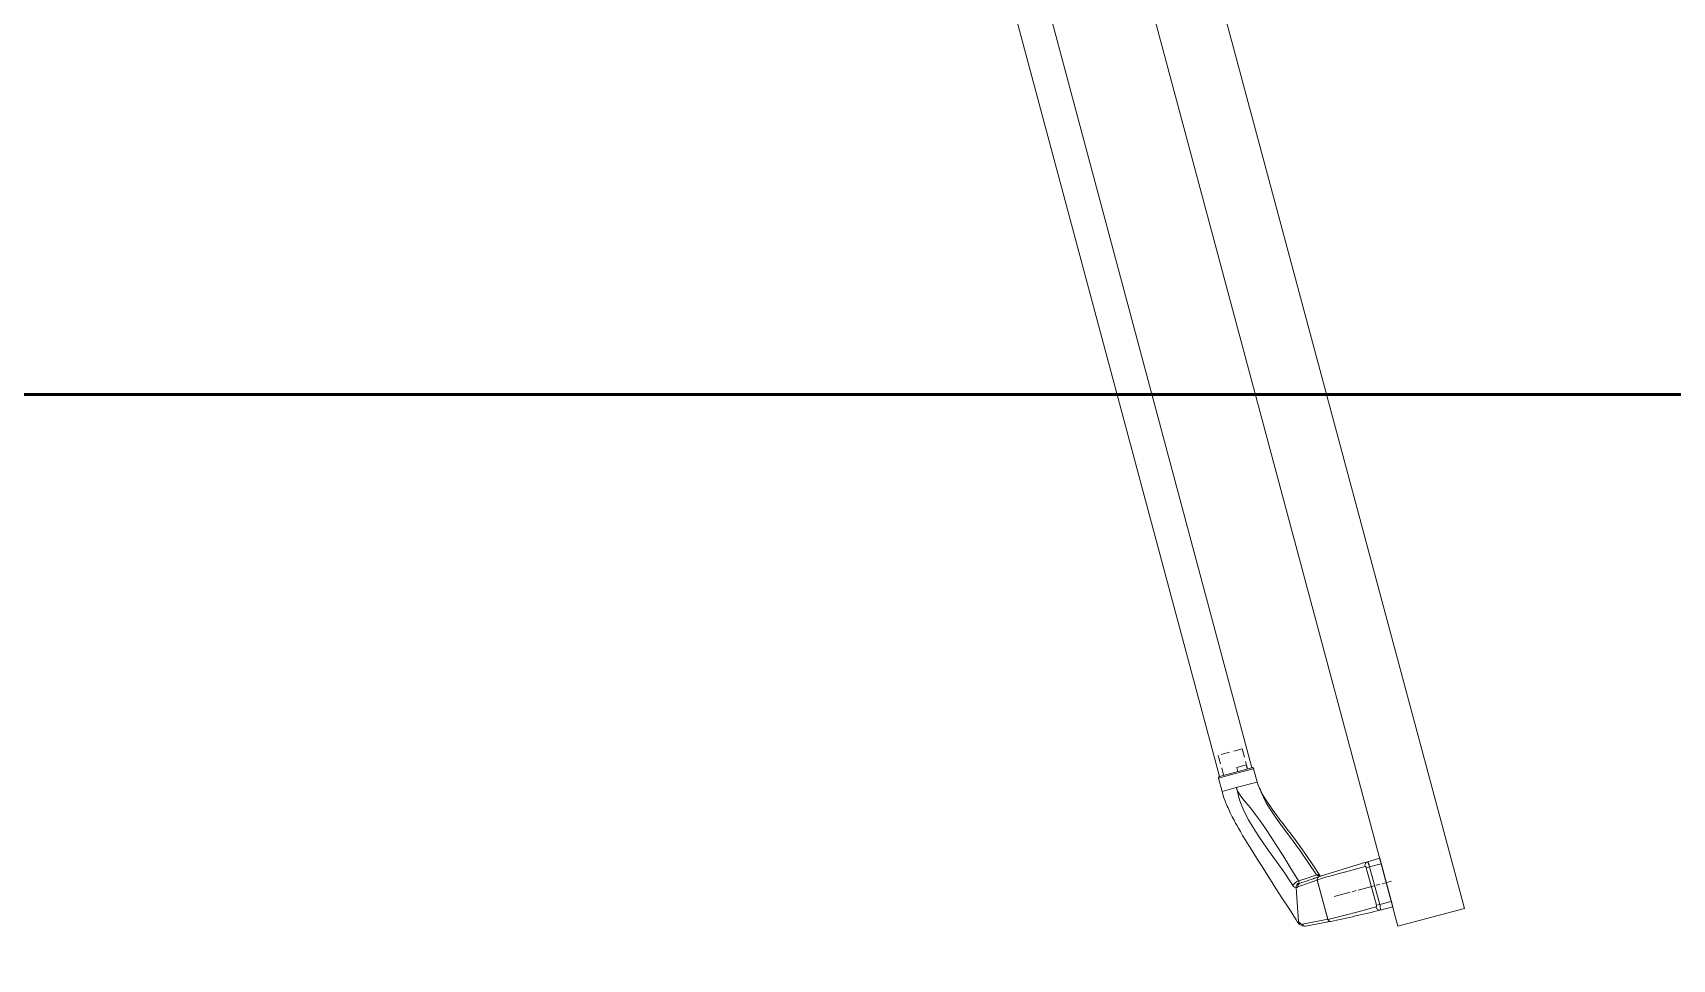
# Model space of a CAD drawing. Header units: millimetres. Extents: x -7155 to 483283, y -227682 to 148426.
# Drawn here: x 42407 to 43599, y 99252 to 99926 of the extents above; entities that cross this region are included whole.
import ezdxf

# ---------------------------------------------------------------- set-up
doc = ezdxf.new("R2010")
doc.units = ezdxf.units.MM
doc.linetypes.add('CENTERLINE', pattern=[30, 12, -1.5, 3, -1.5, 12])
doc.linetypes.add('HIDDEN', pattern=[9.525, 6.35, -3.175])
doc.layers.add('АР_Двери_внутренние_антипаника', color=7, linetype='Continuous', lineweight=0)

msp = doc.modelspace()

# ---------------------------------------------------------------- linework, layer by layer
at = {"color": 1, "lineweight": 50}
msp.add_lwpolyline([(29275, 90117.6), (29275, 99663), (44686.9, 99663), (44686.9, 90117.6)], dxfattribs=at)
at = {"layer": 'АР_Двери_внутренние_антипаника', "color": 18, "ltscale": 2, "true_color": 0x000000}
for p, q in [((43149.9, 100400.2), (43447.6, 99289.2)), ((43399.3, 99276.2), (43101.6, 100387.3)), ((43447.6, 99289.2), (43399.3, 99276.2))]:
    msp.add_line(p, q, dxfattribs=at)
at = {"layer": 'АР_Двери_внутренние_антипаника', "color": 18, "linetype": 'Continuous', "true_color": 0x000000}
for p, q in [((43293.2, 99391.5), (43065.8, 100240.3)), ((43269.6, 99385.2), (43042.2, 100234)), ((43279.2, 99386.7), (43268.9, 99384)), ((43268.9, 99384), (43271.5, 99374.3)), ((43268.9, 99384), (43271.5, 99374.3)), ((43269.6, 99385.2), (43279.5, 99387.9)), ((43294.4, 99390.8), (43279.2, 99386.7)), ((43279.5, 99387.9), (43293.2, 99391.5)), ((43296.9, 99381.1), (43281.8, 99377.1)), ((43297, 99381.2), (43294.4, 99390.8)), ((43297, 99381.2), (43296.9, 99381.1)), ((43297, 99381.2), (43297.8, 99378.8)), ((43281.8, 99377.1), (43271.5, 99374.3)), ((43271.5, 99374.3), (43272.8, 99369.7)), ((43272.8, 99369.7), (43273.5, 99367.9)), ((43281.8, 99377.1), (43282.9, 99374.2)), ((43282.6, 99374.1), (43281.8, 99377.1)), ((43283.4, 99370.9), (43282.6, 99374.1)), ((43282.9, 99374.2), (43284.5, 99371.5)), ((43284.4, 99367.4), (43283.4, 99370.9)), ((43284.5, 99371.5), (43286.6, 99368.9)), ((43298.7, 99376.6), (43297.8, 99378.8)), ((43299.3, 99375.3), (43298.7, 99376.6)), ((43300.2, 99372.9), (43299.1, 99375.6)), ((43301.3, 99371.4), (43299.2, 99375.4)), ((43301.5, 99370), (43300.2, 99372.9)), ((43303.7, 99367.5), (43301.3, 99371.4)), ((43303.6, 99365.9), (43301.5, 99370)), ((43273.5, 99367.9), (43273.9, 99366.8)), ((43273.9, 99366.8), (43274.3, 99365.8)), ((43274.3, 99365.8), (43274.7, 99364.7)), ((43274.7, 99364.7), (43275.2, 99363.5)), ((43275.2, 99363.5), (43275.8, 99362.2)), ((43275.8, 99362.2), (43277.3, 99358.8)), ((43277.3, 99358.8), (43278.8, 99355.8)), ((43285.7, 99363.8), (43284.4, 99367.4)), ((43287.9, 99358.7), (43285.7, 99363.8)), ((43286.6, 99368.9), (43288.8, 99366.2)), ((43290.7, 99353.5), (43287.9, 99358.7)), ((43288.8, 99366.2), (43292, 99362.2)), ((43292, 99362.2), (43295.4, 99357.8)), ((43295.4, 99357.8), (43299.1, 99352.8)), ((43306.4, 99361.3), (43303.6, 99365.9)), ((43306.1, 99363.9), (43303.7, 99367.5)), ((43308.4, 99360.6), (43306.1, 99363.9)), ((43309.8, 99356.3), (43306.4, 99361.3)), ((43310.7, 99357.4), (43308.4, 99360.6)), ((43313.5, 99353.7), (43310.7, 99357.4)), ((43278.8, 99355.8), (43280.2, 99353.3)), ((43280.2, 99353.3), (43281.3, 99351.2)), ((43281.3, 99351.2), (43282.2, 99349.6)), ((43282.2, 99349.6), (43283.3, 99347.6)), ((43283.3, 99347.6), (43284.8, 99345.1)), ((43294, 99348), (43290.7, 99353.5)), ((43297.7, 99342.3), (43294, 99348)), ((43299.1, 99352.8), (43303, 99347.2)), ((43303, 99347.2), (43307.2, 99341.1)), ((43313.8, 99350.8), (43309.8, 99356.3)), ((43315.9, 99350.6), (43313.5, 99353.7)), ((43318.2, 99344.7), (43313.8, 99350.8)), ((43318.6, 99347.1), (43315.9, 99350.6)), ((43321.6, 99343.1), (43318.6, 99347.1)), ((43284.8, 99345.1), (43286.4, 99342.3)), ((43286.4, 99342.3), (43288.5, 99338.9)), ((43288.5, 99338.9), (43290.9, 99334.9)), ((43290.9, 99334.9), (43293.8, 99330.2)), ((43301.9, 99336.2), (43297.7, 99342.3)), ((43306.5, 99329.7), (43301.9, 99336.2)), ((43307.2, 99341.1), (43311.6, 99334.2)), ((43311.6, 99334.2), (43316.3, 99326.7)), ((43323.2, 99338.1), (43318.2, 99344.7)), ((43325, 99338.6), (43321.6, 99343.1)), ((43328.5, 99330.7), (43323.2, 99338.1)), ((43328.7, 99333.5), (43325, 99338.6)), ((43332.9, 99327.6), (43328.7, 99333.5)), ((43293.8, 99330.2), (43297.2, 99324.8)), ((43297.2, 99324.8), (43300, 99320.3)), ((43311.6, 99322.6), (43306.5, 99329.7)), ((43317, 99314.7), (43311.6, 99322.6)), ((43316.3, 99326.7), (43321.4, 99318.3)), ((43334.1, 99322.6), (43328.5, 99330.7)), ((43337.5, 99320.9), (43332.9, 99327.6)), ((43340.1, 99313.6), (43334.1, 99322.6)), ((43343.1, 99312.7), (43372.9, 99321.8)), ((43372.9, 99321.8), (43375.1, 99322.5)), ((43375.1, 99322.5), (43377.1, 99323)), ((43375.6, 99321.8), (43375.4, 99321.2)), ((43375.9, 99322.2), (43375.6, 99321.8)), ((43376.2, 99322.6), (43375.9, 99322.2)), ((43377.1, 99323), (43376.2, 99322.6)), ((43377.1, 99323), (43386.1, 99325.6)), ((43377.1, 99323), (43377.4, 99322.8)), ((43377.4, 99322.8), (43377.8, 99322.1)), ((43377.8, 99322.1), (43378, 99321.5)), ((43378, 99321.5), (43378.3, 99320.8)), ((43387.2, 99321.7), (43378.7, 99319.4)), ((43386.1, 99325.6), (43395.6, 99290.3)), ((43300, 99320.3), (43303.2, 99315.4)), ((43303.2, 99315.4), (43306.7, 99309.9)), ((43306.7, 99309.9), (43310.6, 99303.7)), ((43322.9, 99305.8), (43317, 99314.7)), ((43321.4, 99318.3), (43327.1, 99309.2)), ((43327.2, 99309.2), (43332.5, 99311)), ((43332.5, 99311), (43339.6, 99313.4)), ((43337.9, 99310.8), (43337.4, 99310.6)), ((43337.4, 99310.6), (43337.4, 99310.6)), ((43342.5, 99313.2), (43337.5, 99320.9)), ((43340.7, 99309.7), (43337.6, 99308.7)), ((43338.1, 99310.8), (43337.9, 99310.8)), ((43338.5, 99311.2), (43338, 99311)), ((43338, 99311), (43338.1, 99311)), ((43338, 99311), (43338.1, 99310.8)), ((43339.5, 99311.5), (43338.5, 99311.2)), ((43341, 99312), (43339.5, 99311.5)), ((43339.6, 99313.4), (43340.1, 99313.6)), ((43341.3, 99313.7), (43340.1, 99313.6)), ((43340.2, 99313.4), (43340.1, 99313.6)), ((43341, 99312.9), (43340.2, 99313.4)), ((43340.6, 99310.6), (43340.8, 99311.3)), ((43340.7, 99309.9), (43340.6, 99310.6)), ((43343.8, 99310.8), (43340.7, 99309.9)), ((43340.7, 99310.1), (43340.7, 99310.1)), ((43340.7, 99310.1), (43340.7, 99309.7)), ((43340.7, 99309.9), (43348.4, 99281.2)), ((43340.7, 99309.7), (43348.3, 99281.4)), ((43340.8, 99311.3), (43341.2, 99311.9)), ((43341.5, 99312.8), (43341, 99312.9)), ((43342.9, 99312.6), (43341, 99312)), ((43341, 99312), (43341, 99311.8)), ((43341.2, 99311.9), (43341.8, 99312.2)), ((43341.8, 99313.7), (43341.3, 99313.7)), ((43341.8, 99312.7), (43341.5, 99312.8)), ((43342.2, 99313.5), (43341.8, 99313.7)), ((43341.8, 99312.2), (43343.1, 99312.7)), ((43342, 99312.6), (43341.8, 99312.7)), ((43342.1, 99312.5), (43342, 99312.6)), ((43342.8, 99312.6), (43342.1, 99312.5)), ((43342.5, 99313.2), (43342.2, 99313.5)), ((43343.1, 99312.7), (43342.5, 99313.2)), ((43346.7, 99311.8), (43343.8, 99310.8)), ((43349.7, 99312.6), (43346.7, 99311.8)), ((43352.5, 99313.4), (43349.7, 99312.6)), ((43355.7, 99314.3), (43352.5, 99313.4)), ((43359.5, 99315.3), (43355.7, 99314.3)), ((43364.1, 99316.5), (43359.5, 99315.3)), ((43367.8, 99317.5), (43364.1, 99316.5)), ((43371.9, 99318.6), (43367.8, 99317.5)), ((43375.4, 99319.6), (43371.9, 99318.6)), ((43375.4, 99321.2), (43375.3, 99320.7)), ((43375.3, 99320.7), (43375.4, 99319.6)), ((43375.7, 99319.6), (43375.4, 99319.6)), ((43375.9, 99319.4), (43375.7, 99319.6)), ((43376.1, 99319.3), (43375.9, 99319.4)), ((43376.2, 99319.1), (43376.1, 99319.3)), ((43376.2, 99318.9), (43376.2, 99319.1)), ((43378.7, 99319.4), (43376.3, 99318.7)), ((43376.3, 99318.7), (43376.2, 99318.9)), ((43383.6, 99291.4), (43376.3, 99318.7)), ((43378.3, 99320.8), (43378.5, 99320.1)), ((43378.5, 99320.1), (43378.7, 99319.4)), ((43378.7, 99319.4), (43386.1, 99292)), ((43310.6, 99303.7), (43315, 99296.9)), ((43322.9, 99305.8), (43323.5, 99306.8)), ((43323.4, 99305.2), (43322.9, 99305.8)), ((43324.1, 99304.7), (43323.4, 99305.2)), ((43323.5, 99306.8), (43324.5, 99307.8)), ((43325.2, 99304.3), (43324.1, 99304.7)), ((43324.5, 99307.8), (43325.8, 99308.7)), ((43325.2, 99304.3), (43325.3, 99305.3)), ((43325.2, 99304.3), (43327, 99279.3)), ((43325.4, 99304.2), (43325.2, 99304.3)), ((43325.3, 99305.3), (43325.8, 99306.4)), ((43325.6, 99304.2), (43325.4, 99304.2)), ((43326, 99304.4), (43325.6, 99304.2)), ((43325.8, 99308.7), (43327.1, 99309.2)), ((43325.8, 99306.4), (43326.6, 99307.2)), ((43326.4, 99304.7), (43326, 99304.4)), ((43326.5, 99304.9), (43326.4, 99304.8)), ((43326.4, 99304.8), (43326.4, 99304.8)), ((43326.4, 99304.8), (43326.4, 99304.8)), ((43326.4, 99304.8), (43326.4, 99304.8)), ((43326.4, 99304.8), (43326.4, 99304.7)), ((43326.4, 99304.7), (43326.4, 99304.7)), ((43326.4, 99304.7), (43326.4, 99304.7)), ((43326.4, 99304.7), (43326.4, 99304.7)), ((43326.4, 99304.7), (43326.4, 99304.7)), ((43326.4, 99304.7), (43326.4, 99304.7)), ((43326.4, 99304.7), (43326.4, 99304.7)), ((43326.4, 99304.7), (43326.4, 99304.7)), ((43326.4, 99304.7), (43326.4, 99304.7)), ((43326.4, 99304.7), (43326.4, 99304.7)), ((43326.4, 99304.7), (43326.4, 99304.7)), ((43326.7, 99305), (43326.5, 99304.9)), ((43326.6, 99307.2), (43327.5, 99307.7)), ((43326.6, 99305.7), (43326.7, 99306.4)), ((43326.7, 99305), (43326.6, 99305.7)), ((43326.7, 99306.4), (43327.2, 99307)), ((43329.4, 99305.9), (43326.7, 99305)), ((43327.1, 99309.2), (43327.2, 99309.2)), ((43327.1, 99309.2), (43327.2, 99309)), ((43327.2, 99309), (43327.3, 99308.7)), ((43327.2, 99307), (43327.7, 99307.3)), ((43327.3, 99308.7), (43327.3, 99308.3)), ((43327.3, 99308.3), (43327.4, 99307.8)), ((43327.4, 99307.8), (43327.5, 99307.7)), ((43327.5, 99307.7), (43327.6, 99307.6)), ((43327.6, 99307.6), (43327.6, 99307.6)), ((43327.6, 99307.6), (43327.6, 99307.4)), ((43327.6, 99307.4), (43327.6, 99307.3)), ((43327.6, 99307.3), (43327.7, 99307.3)), ((43332.1, 99306.8), (43329.4, 99305.9)), ((43334.8, 99307.8), (43332.1, 99306.8)), ((43337.6, 99308.7), (43334.8, 99307.8)), ((43315, 99296.9), (43319.9, 99289.3)), ((43319.9, 99289.3), (43325.2, 99280.9)), ((43363.8, 99285), (43367.6, 99286)), ((43367.6, 99286), (43372.2, 99287.2)), ((43372.2, 99287.2), (43375.8, 99288.2)), ((43375.8, 99288.2), (43379.8, 99289.3)), ((43379.8, 99289.3), (43383.3, 99290.2)), ((43383.3, 99290.2), (43383.5, 99290.3)), ((43383.3, 99290.2), (43383.8, 99289.2)), ((43383.5, 99290.3), (43383.7, 99290.6)), ((43386.1, 99292), (43383.6, 99291.4)), ((43383.7, 99291.2), (43383.6, 99291.4)), ((43383.7, 99291), (43383.7, 99291.2)), ((43383.7, 99290.6), (43383.7, 99291)), ((43383.8, 99289.2), (43384.1, 99288.8)), ((43384.1, 99288.8), (43384.5, 99288.4)), ((43384.5, 99288.4), (43385, 99288.1)), ((43385, 99288.1), (43385.5, 99288)), ((43385.5, 99288), (43386.5, 99288)), ((43386.1, 99292), (43394.5, 99294.2)), ((43386.1, 99292), (43386.3, 99291.3)), ((43386.3, 99291.3), (43386.4, 99290.5)), ((43386.4, 99290.5), (43386.5, 99289.8)), ((43395.6, 99290.3), (43386.5, 99288)), ((43386.5, 99289.8), (43386.6, 99289.2)), ((43386.6, 99288.3), (43386.5, 99288)), ((43386.6, 99289.2), (43386.6, 99288.3)), ((43325.2, 99280.9), (43326.3, 99279.2)), ((43326.3, 99279.2), (43327.6, 99277.8)), ((43327, 99279.3), (43327.1, 99278.5)), ((43327, 99279.3), (43328.4, 99278.2)), ((43327.1, 99278.5), (43327.5, 99277.9)), ((43327.5, 99277.9), (43327.6, 99277.8)), ((43327.6, 99277.8), (43329.7, 99276.5)), ((43328.4, 99278.2), (43329.2, 99277.8)), ((43329.2, 99277.8), (43329.9, 99277.7)), ((43329.7, 99276.5), (43331.3, 99276.2)), ((43329.9, 99277.7), (43348.3, 99281.4)), ((43329.9, 99277.7), (43330.2, 99277.1)), ((43330.2, 99277.1), (43330.7, 99276.5)), ((43330.7, 99276.5), (43331.3, 99276.2)), ((43331.3, 99276.2), (43331.7, 99276.2)), ((43331.7, 99276.2), (43332, 99276.2)), ((43341.1, 99278), (43332, 99276.2)), ((43349.8, 99279.7), (43341.1, 99278)), ((43348, 99279.4), (43348.3, 99279.4)), ((43348.4, 99281.2), (43352.3, 99282.1)), ((43348.7, 99280.5), (43348.4, 99281.2)), ((43349.2, 99280), (43348.7, 99280.5)), ((43349.8, 99279.7), (43349.2, 99280)), ((43350.5, 99279.7), (43349.8, 99279.7)), ((43352.3, 99282.1), (43356.2, 99283)), ((43356.2, 99283), (43359.9, 99283.9)), ((43359.9, 99283.9), (43363.8, 99285))]:
    msp.add_line(p, q, dxfattribs=at)
at = {"layer": 'АР_Двери_внутренние_антипаника', "color": 18, "linetype": 'HIDDEN', "true_color": 0x000000}
for p, q in [((43286.1, 99405.2), (43268.7, 99400.5)), ((43286.1, 99405.2), (43290, 99390.7)), ((43268.7, 99400.5), (43272.6, 99386)), ((43282.2, 99391.7), (43289, 99393.5)), ((43289, 99393.5), (43289.8, 99390.6)), ((43282.2, 99391.7), (43283, 99388.8))]:
    msp.add_line(p, q, dxfattribs=at)
at = {"layer": 'АР_Двери_внутренние_антипаника', "color": 18, "linetype": 'CENTERLINE', "true_color": 0x000000}
msp.add_line((43353, 99297.8), (43394.7, 99309), dxfattribs=at)
at = {"layer": 'АР_Двери_внутренние_антипаника', "color": 18, "linetype": 'Continuous', "true_color": 0x000000}
for centre, radius, start, end in [((43269.8, 99384.2), 1, 105, 195), ((43293.5, 99390.6), 1, 15, 105), ((43655.3, 98362.5), 1000, 108.3082, 109.1216), ((43143.9, 100258.1), 1000, 281.9219, 284.0377)]:
    msp.add_arc(centre, radius, start, end, dxfattribs=at)
msp.add_point((43390.8, 99308), dxfattribs=at)

doc.saveas('drawing.dxf')
